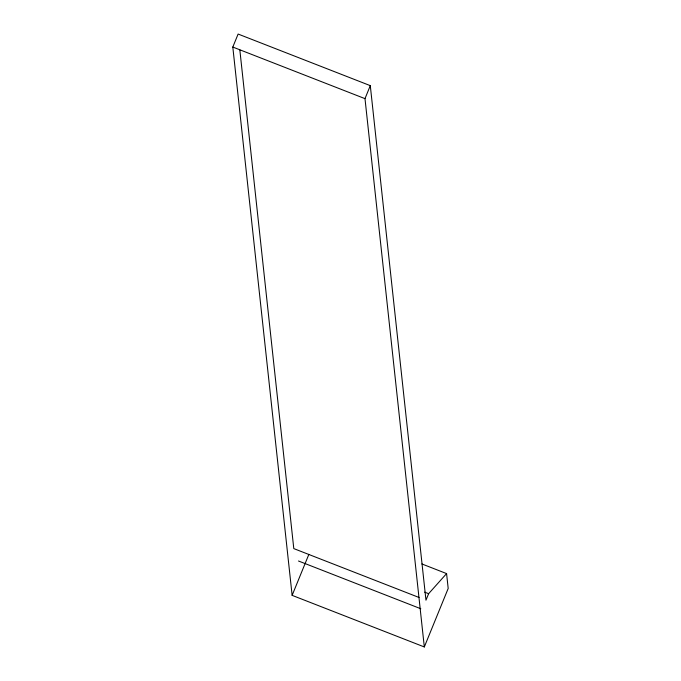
<?xml version="1.0" encoding="UTF-8"?>
<svg xmlns="http://www.w3.org/2000/svg" width="681" height="681" viewBox="0 0 681 681"><rect width="100%" height="100%" fill="white"/><g stroke="black" fill="none" stroke-linecap="round" stroke-linejoin="round"><path stroke-width="1.02" d="M446.583 573.589L448.192 588.444L424.314 646.95L292.132 595.356L232.808 47.049L238.12 34.05L370.294 85.644L425.965 600.182L428.621 593.687L446.583 573.589L421.922 563.962M424.314 646.95L364.99 98.643L370.294 85.644M292.132 595.356L308.851 554.402M232.808 47.049L364.99 98.643M424.672 592.147L428.621 593.687M419.062 597.492L293.792 548.597L239.831 49.9M298.491 560.999L420.798 608.746"/></g></svg>
